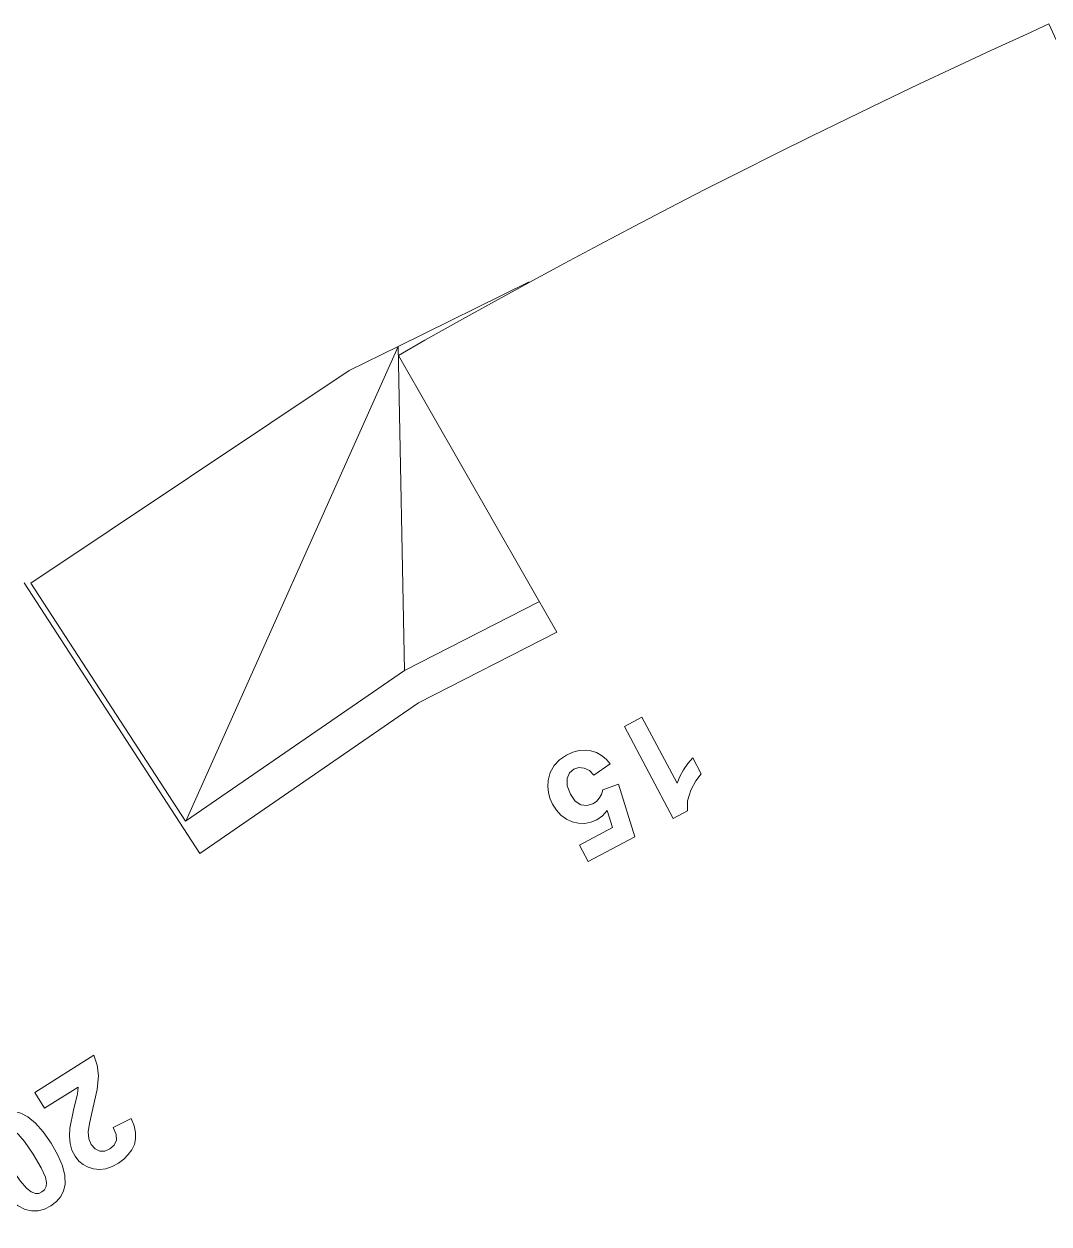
# Model space of a CAD drawing. Header units: inches. Extents: x -827 to 154, y -802 to 207.
# Drawn here: x -511.874 to -510.812, y -202.699 to -201.455 of the extents above; entities that cross this region are included whole.
import ezdxf

# ---------------------------------------------------------------- set-up
doc = ezdxf.new("R2010")
doc.units = ezdxf.units.IN
doc.header["$MEASUREMENT"] = 0
doc.layers.add('Layer0', color=7, linetype='Continuous', lineweight=9)
doc.layers.add('Miter_Saw_Station_skp', color=8, linetype='Continuous', lineweight=9)

# ---------------------------------------------------------------- blocks, each defined once
blk = doc.blocks.new('Miter_Saw_Station_skp_111-402551-Level 1')
at = {"layer": 'Layer0'}
for p, q in [((12.5307, 1.5299), (12.7753, 1.6983)), ((12.7753, 1.6983), (12.5307, 1.5299)), ((12.7753, 1.6983), (12.9717, 1.3958)), ((12.7753, 1.6983), (12.9717, 1.3958)), ((12.3761, 1.4509), (12.5307, 1.5299)), ((12.5307, 1.5299), (12.3761, 1.4509)), ((12.3761, 1.4509), (12.5533, 1.1414)), ((12.5533, 1.1414), (12.3761, 1.4509)), ((12.5533, 1.1414), (12.5236, 1.1246)), ((12.5533, 1.1414), (12.5236, 1.1246)), ((12.4849, 1.1028), (12.5236, 1.1246)), ((12.5236, 1.1246), (12.4849, 1.1028)), ((12.446, 1.0813), (12.4849, 1.1028)), ((12.4849, 1.1028), (12.446, 1.0813)), ((11.679, 1.0947), (11.8263, 0.771)), ((12.4071, 1.0599), (12.446, 1.0813)), ((12.446, 1.0813), (12.4071, 1.0599)), ((12.368, 1.0388), (12.4071, 1.0599)), ((12.4071, 1.0599), (12.368, 1.0388)), ((12.3289, 1.0178), (12.368, 1.0388)), ((12.368, 1.0388), (12.3289, 1.0178)), ((12.2896, 0.9971), (12.3289, 1.0178)), ((12.3289, 1.0178), (12.2896, 0.9971)), ((12.2896, 0.9971), (12.2503, 0.9766)), ((12.2896, 0.9971), (12.2503, 0.9766)), ((12.2108, 0.9562), (12.2503, 0.9766)), ((12.2503, 0.9766), (12.2108, 0.9562)), ((12.1712, 0.9361), (12.2108, 0.9562)), ((12.2108, 0.9562), (12.1712, 0.9361)), ((12.1315, 0.9161), (12.1712, 0.9361)), ((12.1712, 0.9361), (12.1315, 0.9161)), ((12.0918, 0.8964), (12.1315, 0.9161)), ((12.1315, 0.9161), (12.0918, 0.8964)), ((12.0519, 0.8769), (12.0918, 0.8964)), ((12.0918, 0.8964), (12.0519, 0.8769)), ((12.0119, 0.8575), (12.0519, 0.8769)), ((12.0519, 0.8769), (12.0119, 0.8575)), ((11.9718, 0.8384), (12.0119, 0.8575)), ((12.0119, 0.8575), (11.9718, 0.8384)), ((11.9317, 0.8195), (11.9718, 0.8384)), ((11.9718, 0.8384), (11.9317, 0.8195)), ((11.8914, 0.8008), (11.9317, 0.8195)), ((11.9317, 0.8195), (11.8914, 0.8008)), ((11.851, 0.7823), (11.8914, 0.8008)), ((11.8914, 0.8008), (11.851, 0.7823)), ((11.851, 0.7823), (11.8263, 0.771)), ((11.8263, 0.771), (11.851, 0.7823))]:
    blk.add_line(p, q, dxfattribs=at)
blk = doc.blocks.new('Miter_Saw_Station_skp_94-402534-Level 1')
at = {"layer": 'Layer0'}
for p, q in [((0.0318, 0.1), (0.0404, 0.1086)), ((0.0404, 0.1086), (0.0458, 0.1186)), ((0.0458, 0.1186), (0.0638, 0.1186)), ((0.0638, 0.002), (0.0638, 0.1186)), ((0.1115, 0.1165), (0.1001, 0.0561)), ((0.1115, 0.1165), (0.1704, 0.1165)), ((0.1704, 0.1165), (0.1704, 0.0957)), ((0.0219, 0.0933), (0.0318, 0.1)), ((0.1284, 0.0957), (0.1249, 0.076)), ((0.1284, 0.0957), (0.1704, 0.0957)), ((0.0219, 0.0933), (0.0128, 0.0892)), ((0.0128, 0.069), (0.0128, 0.0892)), ((0.0283, 0.0759), (0.0352, 0.0805)), ((0.0352, 0.0805), (0.0416, 0.0859)), ((0.0416, 0.0859), (0.0416, 0.002)), ((0.0128, 0.069), (0.0208, 0.0721)), ((0.0208, 0.0721), (0.0283, 0.0759)), ((0.1249, 0.076), (0.1324, 0.0788)), ((0.1324, 0.0788), (0.1401, 0.0797)), ((0.1401, 0.0797), (0.1473, 0.079)), ((0.1473, 0.079), (0.1538, 0.077)), ((0.1538, 0.077), (0.1598, 0.0736)), ((0.1598, 0.0736), (0.1652, 0.0689)), ((0.1652, 0.0689), (0.1697, 0.0631)), ((0.1182, 0.0535), (0.1001, 0.0561)), ((0.1182, 0.0535), (0.1221, 0.0572)), ((0.1221, 0.0572), (0.1263, 0.0598)), ((0.1263, 0.0598), (0.1307, 0.0614)), ((0.1307, 0.0614), (0.1354, 0.0619)), ((0.1354, 0.0619), (0.1423, 0.0606)), ((0.1423, 0.0606), (0.1479, 0.0566)), ((0.1479, 0.0566), (0.1515, 0.0499)), ((0.1697, 0.0631), (0.173, 0.0565)), ((0.173, 0.0565), (0.1749, 0.0491)), ((0.1526, 0.0406), (0.1514, 0.0306)), ((0.1515, 0.0499), (0.1526, 0.0406)), ((0.1749, 0.0491), (0.1755, 0.041)), ((0.175, 0.034), (0.1755, 0.041)), ((0.1196, 0.0341), (0.0974, 0.0318)), ((0.0989, 0.0249), (0.0974, 0.0318)), ((0.1196, 0.0341), (0.1215, 0.0274)), ((0.1215, 0.0274), (0.1252, 0.0222)), ((0.1478, 0.0235), (0.1514, 0.0306)), ((0.1709, 0.0212), (0.1735, 0.0274)), ((0.1735, 0.0274), (0.175, 0.034)), ((0.0989, 0.0249), (0.1015, 0.0188)), ((0.1015, 0.0188), (0.105, 0.0133)), ((0.1252, 0.0222), (0.1303, 0.0189)), ((0.1303, 0.0189), (0.136, 0.0178)), ((0.136, 0.0178), (0.1424, 0.0192)), ((0.1424, 0.0192), (0.1478, 0.0235)), ((0.161, 0.0086), (0.1672, 0.0154)), ((0.1672, 0.0154), (0.1709, 0.0212)), ((0.0416, 0.002), (0.0638, 0.002)), ((0.105, 0.0133), (0.1096, 0.0086)), ((0.1096, 0.0086), (0.115, 0.0049)), ((0.115, 0.0049), (0.1212, 0.0022)), ((0.1212, 0.0022), (0.1281, 0.0005)), ((0.1281, 0.0005), (0.1358, 0)), ((0.1358, 0), (0.1453, 0.001)), ((0.1537, 0.0038), (0.1453, 0.001)), ((0.1537, 0.0038), (0.161, 0.0086))]:
    blk.add_line(p, q, dxfattribs=at)
blk = doc.blocks.new('Miter_Saw_Station_skp_92-402532-Level 1')
at = {"layer": 'Layer0'}
for p, q in [((0.0144, 0.1059), (0.0191, 0.1106)), ((0.0191, 0.1106), (0.0246, 0.1141)), ((0.0246, 0.1141), (0.0309, 0.1166)), ((0.0309, 0.1166), (0.0377, 0.1181)), ((0.0377, 0.1181), (0.0452, 0.1186)), ((0.0452, 0.1186), (0.0534, 0.118)), ((0.0534, 0.118), (0.0606, 0.1163)), ((0.0606, 0.1163), (0.0669, 0.1134)), ((0.0669, 0.1134), (0.0722, 0.1093)), ((0.0722, 0.1093), (0.0765, 0.1044)), ((0.1084, 0.1067), (0.1136, 0.1119)), ((0.1197, 0.1156), (0.1136, 0.1119)), ((0.1197, 0.1156), (0.1268, 0.1178)), ((0.1268, 0.1178), (0.1347, 0.1186)), ((0.1347, 0.1186), (0.1427, 0.1178)), ((0.1427, 0.1178), (0.1498, 0.1156)), ((0.1498, 0.1156), (0.1559, 0.1118)), ((0.1559, 0.1118), (0.1611, 0.1065)), ((0.0082, 0.0927), (0.0108, 0.1)), ((0.0108, 0.1), (0.0144, 0.1059)), ((0.0303, 0.0903), (0.0336, 0.0959)), ((0.0336, 0.0959), (0.0384, 0.0991)), ((0.0384, 0.0991), (0.0447, 0.1001)), ((0.0447, 0.1001), (0.051, 0.0991)), ((0.051, 0.0991), (0.0557, 0.0961)), ((0.0557, 0.0961), (0.0587, 0.0913)), ((0.0765, 0.1044), (0.0796, 0.0989)), ((0.0796, 0.0989), (0.0815, 0.0929)), ((0.0999, 0.0877), (0.1035, 0.0983)), ((0.1035, 0.0983), (0.1084, 0.1067)), ((0.1226, 0.0883), (0.1247, 0.094)), ((0.1247, 0.094), (0.1275, 0.0976)), ((0.1275, 0.0976), (0.1309, 0.0995)), ((0.1309, 0.0995), (0.1347, 0.1001)), ((0.1347, 0.1001), (0.1386, 0.0995)), ((0.1386, 0.0995), (0.1419, 0.0976)), ((0.1419, 0.0976), (0.1448, 0.0937)), ((0.1611, 0.1065), (0.1661, 0.0982)), ((0.1661, 0.0982), (0.1696, 0.0876)), ((0.0082, 0.0927), (0.0067, 0.0842)), ((0.0288, 0.082), (0.0067, 0.0842)), ((0.0288, 0.082), (0.0303, 0.0903)), ((0.0597, 0.0847), (0.0586, 0.0779)), ((0.0587, 0.0913), (0.0597, 0.0847)), ((0.0814, 0.0786), (0.0821, 0.0863)), ((0.0815, 0.0929), (0.0821, 0.0863)), ((0.0978, 0.0747), (0.0999, 0.0877)), ((0.1209, 0.0767), (0.1226, 0.0883)), ((0.1448, 0.0937), (0.1471, 0.0873)), ((0.1471, 0.0873), (0.1486, 0.0765)), ((0.1696, 0.0876), (0.1717, 0.0746)), ((0.0488, 0.0638), (0.0551, 0.0711)), ((0.0551, 0.0711), (0.0586, 0.0779)), ((0.0756, 0.0641), (0.0793, 0.0713)), ((0.0793, 0.0713), (0.0814, 0.0786)), ((0.0978, 0.0747), (0.097, 0.0595)), ((0.1209, 0.0767), (0.1203, 0.0593)), ((0.1486, 0.0765), (0.1492, 0.0593)), ((0.1717, 0.0746), (0.1725, 0.0593)), ((0.0488, 0.0638), (0.0367, 0.052)), ((0.0558, 0.0417), (0.0703, 0.0565)), ((0.0703, 0.0565), (0.0756, 0.0641)), ((0.0977, 0.0441), (0.097, 0.0595)), ((0.1203, 0.0593), (0.1208, 0.042)), ((0.1492, 0.0593), (0.1486, 0.0418)), ((0.1717, 0.0439), (0.1725, 0.0593)), ((0.0367, 0.052), (0.0211, 0.0364)), ((0.0424, 0.0288), (0.0558, 0.0417)), ((0.0977, 0.0441), (0.0996, 0.0312)), ((0.1208, 0.042), (0.1224, 0.0312)), ((0.1469, 0.0303), (0.1486, 0.0418)), ((0.1696, 0.0309), (0.1717, 0.0439)), ((0.0116, 0.0242), (0.0211, 0.0364)), ((0.0379, 0.0227), (0.0424, 0.0288)), ((0.0996, 0.0312), (0.1029, 0.0208)), ((0.1224, 0.0312), (0.1247, 0.0248)), ((0.1448, 0.0246), (0.1469, 0.0303)), ((0.166, 0.0202), (0.1696, 0.0309)), ((0.0066, 0.0134), (0.0116, 0.0242)), ((0.0379, 0.0227), (0.0821, 0.0227)), ((0.0821, 0.002), (0.0821, 0.0227)), ((0.1029, 0.0208), (0.1074, 0.013)), ((0.1247, 0.0248), (0.1276, 0.021)), ((0.1276, 0.021), (0.1309, 0.0191)), ((0.1309, 0.0191), (0.1347, 0.0185)), ((0.1347, 0.0185), (0.1386, 0.0191)), ((0.1386, 0.0191), (0.142, 0.021)), ((0.142, 0.021), (0.1448, 0.0246)), ((0.161, 0.0119), (0.166, 0.0202)), ((0.0066, 0.0134), (0.004, 0.002)), ((0.0821, 0.002), (0.004, 0.002)), ((0.1074, 0.013), (0.113, 0.0073)), ((0.113, 0.0073), (0.1194, 0.0033)), ((0.1194, 0.0033), (0.1267, 0.0008)), ((0.1267, 0.0008), (0.1347, 0)), ((0.1347, 0), (0.1427, 0.0007)), ((0.1498, 0.003), (0.1427, 0.0007)), ((0.1498, 0.003), (0.1559, 0.0067)), ((0.1559, 0.0067), (0.161, 0.0119))]:
    blk.add_line(p, q, dxfattribs=at)
blk = doc.blocks.new('Miter_Saw_Station_skp_87-402527-Level 1')
for name, p, rotation in [('Miter_Saw_Station_skp_92-402532-Level 1', (11.029, 1.4255), 32.40000000000001), ('Miter_Saw_Station_skp_94-402534-Level 1', (10.3829, 1.03), 28.00000000000005)]:
    blk.add_blockref(name, p, dxfattribs=dict(rotation=rotation))
blk = doc.blocks.new('Miter_Saw_Station_skp_86-402526-Level 1')
for name, p in [('Miter_Saw_Station_skp_111-402551-Level 1', (0, 0)), ('Miter_Saw_Station_skp_87-402527-Level 1', (1.8625, 0.4944))]:
    blk.add_blockref(name, p)
blk = doc.blocks.new('Miter_Saw_Station_skp_85-402525-Level 1')
at = {"layer": 'Layer0'}
for p, q in [((17.8236, 1.5061), (18.0683, 1.6747)), ((18.0683, 1.6747), (17.8236, 1.5061)), ((18.0682, 1.6747), (17.8308, 1.144)), ((18.0682, 1.6747), (17.8308, 1.144)), ((18.0683, 1.6747), (18.2411, 1.4086)), ((18.2411, 1.4086), (18.0683, 1.6747)), ((17.6729, 1.4291), (17.8236, 1.5061)), ((17.6729, 1.4291), (17.8236, 1.5061)), ((17.8235, 1.5061), (17.8308, 1.144)), ((17.8308, 1.144), (17.8235, 1.5061)), ((18.2411, 1.4086), (17.8854, 1.171)), ((17.8854, 1.171), (18.2411, 1.4086)), ((17.8854, 1.171), (17.8308, 1.144)), ((17.8854, 1.171), (17.8308, 1.144)), ((17.6843, 1.0718), (17.8308, 1.144)), ((17.6843, 1.0718), (17.8308, 1.144))]:
    blk.add_line(p, q, dxfattribs=at)
blk = doc.blocks.new('Miter_Saw_Station_skp_24-402464-Level 1')
at = {"rotation": 90.00000000000001}
for name, p in [('Miter_Saw_Station_skp_85-402525-Level 1', (25.3046, 0.0713)), ('Miter_Saw_Station_skp_86-402526-Level 1', (25.2921, 5.3485))]:
    blk.add_blockref(name, p, dxfattribs=at)
blk = doc.blocks.new('Miter_Saw_Station_skp_1-402441-Level 1')
at = {"xscale": 0.9269999999999998, "yscale": 0.9269999999999998, "zscale": 0.9269999999999998, "rotation": 180}
blk.add_blockref('Miter_Saw_Station_skp_24-402464-Level 1', (27.9036, 71.9204), dxfattribs=at)
blk = doc.blocks.new('Miter_Saw_Station_skp-402418-Level 1')
blk.add_blockref('Miter_Saw_Station_skp_1-402441-Level 1', (0, 0))

msp = doc.modelspace()

# ---------------------------------------------------------------- block references
at = {"layer": 'Miter_Saw_Station_skp', "color": 7, "rotation": 269.9999999999997}
msp.add_blockref('Miter_Saw_Station_skp-402418-Level 1', (-566.811294, -196.282674), dxfattribs=at)

doc.saveas('drawing.dxf')
